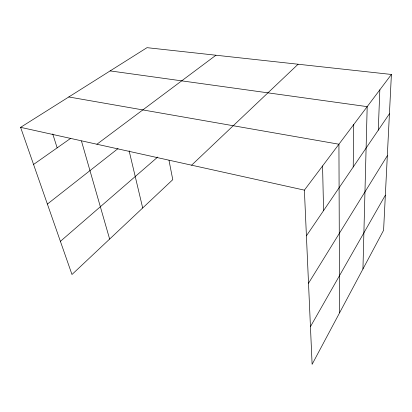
<?xml version="1.0" encoding="UTF-8"?>
<svg xmlns="http://www.w3.org/2000/svg" width="412" height="412" viewBox="0 0 412 412"><rect width="100%" height="100%" fill="white"/><g stroke="black" fill="none" stroke-linecap="round" stroke-linejoin="round"><path stroke-width="0.62" d="M353.218 167.014L353.733 124.537M362.941 269.005L367.19 106.641L110.148 70.905M378.267 130.182L379.838 89.831M391.4 74.459L383.587 230.287L312.116 364.332L304.386 190.143L391.4 74.459L147.012 47.668L20.6 127.344L71.976 274.505L172.772 179.668L168.997 160.335M310.442 326.659L385.349 195.185M308.516 283.25L387.326 155.721M306.415 235.829L389.428 113.769M191.611 165.186L298.108 64.231M60.399 241.344L157.739 157.034M47.39 204.074L118.007 148.598M96.923 144.231L215.95 55.229M33.557 164.46L70.684 138.334M68.804 96.964L338.927 144.221L339.596 312.79M20.6 127.344L304.386 190.143M52.746 133.941L57.155 147.857M81.458 140.997L109.638 239.068M129.121 150.802L142.696 207.967M322.565 165.974L323.575 210.599"/></g></svg>
